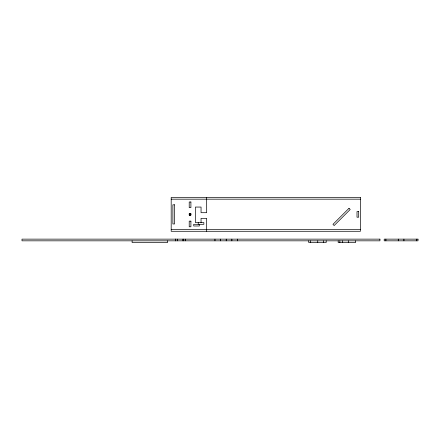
<?xml version="1.0" encoding="UTF-8"?>
<svg xmlns="http://www.w3.org/2000/svg" width="440" height="440" viewBox="0 0 440 440"><rect width="100%" height="100%" fill="white"/><g stroke="black" fill="none" stroke-linecap="round" stroke-linejoin="round"><path stroke-width="0.66" d="M171.188 199.172L360.388 199.172M189.216 215.232L190.905 215.232M171.188 229.598L360.388 229.598M416.312 239.135L416.312 240.829M403.915 239.135L403.915 240.829M398.283 239.135L398.283 240.829M385.891 239.135L385.891 240.829M355.641 240.829L355.641 242.517L338.179 242.517L338.179 240.829M348.315 240.829L348.315 242.517M342.683 240.829L342.683 242.517M339.867 240.829L339.867 242.517M326.189 240.829L326.189 242.517L308.726 242.517L308.726 240.829M323.373 240.829L323.373 242.517M317.741 240.829L317.741 242.517M310.415 240.829L310.415 242.517M237.501 239.135L237.501 240.829M231.864 239.135L231.864 240.829M226.232 239.135L226.232 240.829M220.6 239.135L220.6 240.829M214.962 239.135L214.962 240.829M206.679 197.483L206.679 212.696L201.047 212.696L201.047 207.059L195.415 207.059L195.415 222.607L203.863 222.607L203.863 224.301L193.721 224.301L193.721 225.99L199.359 225.99L199.359 224.301M206.679 231.286L206.679 218.328L201.047 218.328L201.047 222.607M198.231 222.607L198.231 224.301M190.905 214.665L190.905 213.538L189.216 213.538L189.216 214.665M185.235 239.135L185.235 240.829M183.546 239.135L183.546 240.829M182.941 239.135L182.941 240.829M177.309 239.135L177.309 240.829M175.703 239.135L175.703 240.829M175.615 239.135L175.615 240.829M167.602 240.829L167.602 242.517L132.11 242.517L132.11 240.829M349.014 208.296L332.959 224.351L334.152 225.544L350.207 209.49L349.014 208.296M360.388 197.483L171.188 197.483L171.188 231.286L360.388 231.286L360.388 197.483M190.905 201.993L189.216 201.993L189.216 207.625L190.905 207.625L190.905 201.993M174.57 204.809L172.876 204.809L172.876 223.96L174.57 223.96L174.57 204.809M358.694 211.569L357.005 211.569L357.005 217.201L358.694 217.201L358.694 211.569M190.905 221.144L189.216 221.144L189.216 226.776L190.905 226.776L190.905 221.144M379.935 239.135L22 239.135L22 240.829L379.935 240.829L379.935 239.135M418 239.135L384.197 239.135L384.197 240.829L418 240.829L418 239.135M189.64 215.116A0.847 0.847 0 0 0 190.905 214.385A0.847 0.847 0 0 0 189.64 213.653A0.847 0.847 0 0 0 189.64 215.116"/></g></svg>
